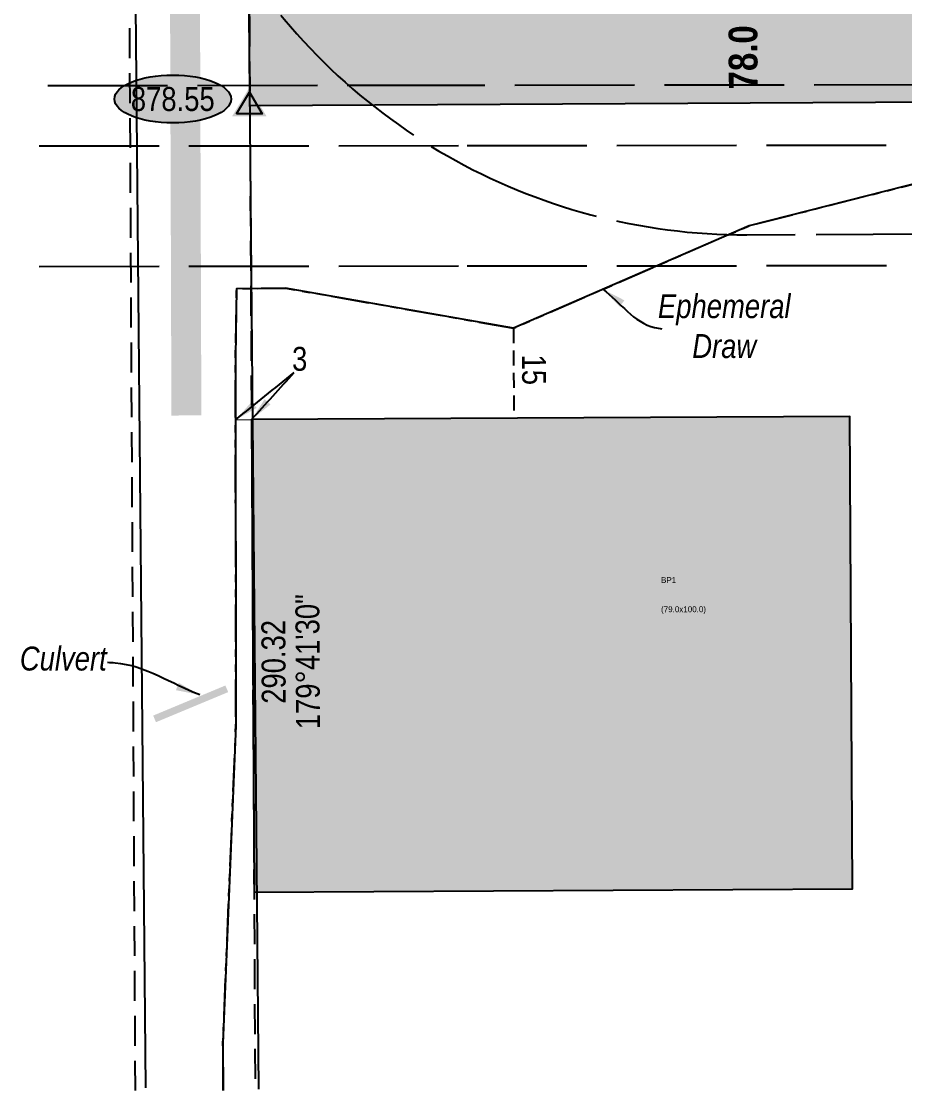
# Model space of a CAD drawing. Extents: x 498999 to 517977, y 6011694 to 6019262.
# Drawn here: x 508736.3 to 509105, y 6013573.2 to 6014019.8 of the extents above; entities that cross this region are included whole.
import ezdxf
from ezdxf.enums import TextEntityAlignment as Align

# ---------------------------------------------------------------- set-up
doc = ezdxf.new("R2018")
doc.units = 0
doc.header["$LTSCALE"] = 5
for name, pattern in [('foc-ACCESSROAD', [3.75, 2.5, -1.25]), ('foc-BUFFER', [16.75, 15, -1.75]), ('foc-TIELINE', [1.875, 1.25, -0.625]), ('foc-TOPO-ephemeral', [6.25, 3.125, -0.625, 0.625, -0.625, 0.625, -0.625]), ('foc-UNSURVEYED', [12.5, 10, -2.5])]:
    doc.linetypes.add(name, pattern=pattern)
for name, color, linetype, lineweight in [('AS-GENERAL', 48, 'Continuous', 18), ('F-AR-T', 190, 'Continuous', 9), ('T-TIE-T', 201, 'Continuous', 18)]:
    doc.layers.add(name, color=color, linetype=linetype, lineweight=lineweight)
for name, color, linetype in [('AS-ROADS', 254, 'Continuous'), ('AUX-BUFFER', 7, 'foc-BUFFER'), ('F-AR', 190, 'foc-ACCESSROAD'), ('L-BD', 7, 'Continuous'), ('L-BD1', 253, 'Continuous'), ('L-MON', 1, 'Continuous'), ('L-USEC', 7, 'foc-UNSURVEYED'), ('P-ELEVATION', 7, 'Continuous'), ('P-PROPOSED', 10, 'Continuous'), ('P-PROPOSED-H', 21, 'Continuous'), ('P-TEMP-BLOCKS', 250, 'Continuous'), ('P-TEMP-BLUE', 146, 'Continuous'), ('T-DRAW', 143, 'foc-TOPO-ephemeral'), ('T-TIE', 201, 'foc-TIELINE'), ('T-WATER-T', 170, 'Continuous'), ('WETLAND', 143, 'Continuous')]:
    doc.layers.add(name, color=color, linetype=linetype)
doc.layers.add('P-TEMP-BLUE-H', color=7, linetype='Continuous', true_color=0x99e6ff)
doc.styles.add('80', font='ARIALN.TTF', dxfattribs={"height": 10})
doc.styles.add('80CG', font='ARIALN.TTF', dxfattribs={"height": 10})
doc.styles.add('80L', font='ARIALN.TTF', dxfattribs={"height": 10})
doc.styles.add('BOLD', font='ARIALNB.TTF')
doc.styles.add('foc-LtypeFont', font='ARIALN.TTF', dxfattribs={"height": 7.35})
doc.styles.get("Standard").update_dxf_attribs({"font": 'ARIALN.TTF'})
doc.linetypes.add('foc-TOPO-flowdirection-NOLINE', pattern='A,0,[">",foc-LtypeFont,S=0.3,R=0,X=0,Y=-0.945],-20,[">",foc-LtypeFont,S=0.3,R=0,X=0,Y=-0.945],0', length=20)
doc.dimstyles.new('Compass 5 000', dxfattribs={"dimscale": 5, "dimtxt": 9, "dimasz": 2, "dimexe": 0.2, "dimexo": 0.0625, "dimgap": 0.5, "dimtad": 0, "dimtih": 1, "dimtoh": 1, "dimzin": 0, "dimdsep": 46, "dimtxsty": '80CG', "dimcen": 0.1, "dimse1": 1, "dimse2": 1, "dimclrd": 256, "dimclrt": 256, "dimaunit": 1, "dimadec": 4, "dimazin": 0, "dimtfac": 0.06, "dimtofl": 0, "dimtmove": 0, "dimatfit": 1, "dimfxl": 0.2, "dimtolj": 1, "dimtzin": 0, "dimlwd": -1, "dimarcsym": 0})

# ---------------------------------------------------------------- blocks, each defined once
blk = doc.blocks.new('TRIA')
blk.add_hatch(color=255).paths.add_polyline_path([(-0.041, 1.521), (-1.475, -0.867), (1.392, -0.867)])
blk = doc.blocks.new('TRIAA')
blk.add_blockref('TRIA', (0, 0))
blk = doc.blocks.new('TRIB')
at = {"color": 1}
blk.add_lwpolyline([(-1.121, -0.667), (-0.041, 1.133), (1.039, -0.667)], close=True, dxfattribs=at)
blk = doc.blocks.new('TRIBB')
blk.add_blockref('TRIB', (0, 0))
blk = doc.blocks.new('TRICC')
for name in ['TRIAA', 'TRIBB']:
    blk.add_blockref(name, (0, 0))
blk = doc.blocks.new('plspike')
blk.add_blockref('TRICC', (0, 0))
blk = doc.blocks.new('*U200')
at = {"true_color": 0x99e6ff}
h = blk.add_hatch(color=141, dxfattribs=at)
edge = h.paths.add_edge_path()
edge.add_line((-26.5, -20), (26.5, -20))
edge.add_arc((26.5, -14), 6, 270, 360)
edge.add_line((32.5, -14), (32.5, 12.5))
edge.add_arc((26.5, 12.5), 6, 0, 90)
edge.add_line((26.5, 18.5), (-26.5, 18.5))
edge.add_arc((-26.5, 12.5), 6, 90, 180)
edge.add_line((-32.5, 12.5), (-32.5, -14))
edge.add_arc((-26.5, -14), 6, 180, 270)
at = {"color": 250, "flags": 128}
blk.add_lwpolyline([(-26.5, -20, 3, 3, 0), (26.5, -20, 3, 3, 0.414214), (32.5, -14, 3, 3, 0), (32.5, 12.5, 3, 0, 0.414214), (26.5, 18.5, 0, 0, 0), (-26.5, 18.5, 0, 0, 0.414214), (-32.5, 12.5, 0, 0, 0), (-32.5, -14, 0, 3, 0.414214)], format="xyseb", close=True, dxfattribs=at)
at = {"flags": 128}
blk.add_lwpolyline([(-20.67, -15.55, 0, 7.5, 0), (0, 0, 0, 0, 0)], format="xyseb", dxfattribs=at)
at = {"color": 250, "lineweight": 30, "flags": 104}
blk.add_attdef('TEMP_AREA_W1', text='', height=12, dxfattribs=at).set_placement((0, 8.26), align=Align.MIDDLE_CENTER)
blk.add_attdef('ENTER_TEXT', text='', height=9, dxfattribs=at).set_placement((0.01, -3.93), align=Align.TOP_CENTER)
blk = doc.blocks.new('we')
at = {"layer": 'P-ELEVATION'}
h = blk.add_hatch(color=111, dxfattribs=at)
h.dxf.hatch_style = 1
edge = h.paths.add_edge_path()
edge.add_ellipse((0, 0), major_axis=(-24.38, 0), ratio=0.410256, start_angle=0, end_angle=360)
at = {"layer": 'P-ELEVATION', "color": 7, "flags": 128}
blk.add_lwpolyline([(0, 0, 12.5, 0, 0), (-12.42, -6.43, 0, 0, 0)], format="xyseb", dxfattribs=at)
at = {"layer": 'P-ELEVATION', "color": 7}
blk.add_ellipse((0, 0), major_axis=(-24.38, 0), ratio=0.410256, dxfattribs=at)
at = {"layer": 'P-ELEVATION', "style": '80'}
blk.add_attdef('ELEVATION', text='', height=10, dxfattribs=at).set_placement((0, 0), align=Align.MIDDLE_CENTER)

msp = doc.modelspace()

# ---------------------------------------------------------------- hatches: boundary and pattern name
at = {"layer": 'P-PROPOSED-H'}
h = msp.add_hatch(color=256, dxfattribs=at)
h.dxf.hatch_style = 1
h.paths.add_polyline_path([(508831.633, 6013984.557), (508829.647, 6014359.314), (508839.301, 6014446.635), (508845.603, 6014459.384), (509403.865, 6014462.343), (509406.381, 6013987.603)])
at = {"layer": 'P-TEMP-BLUE-H'}
h = msp.add_hatch(color=256, dxfattribs=at)
h.dxf.hatch_style = 1
h.paths.add_polyline_path([(508833.427, 6013656.089), (509083.29, 6013657.432), (509082.229, 6013854.823), (508832.366, 6013853.48)])

# ---------------------------------------------------------------- linework, layer by layer
at = {"layer": 'AS-GENERAL', "const_width": 2.998, "flags": 128}
msp.add_lwpolyline([(508791.893, 6013728.443), (508822.046, 6013741.01)], dxfattribs=at)
at = {"layer": 'AS-ROADS', "const_width": 12.5, "flags": 128}
msp.add_lwpolyline([(508805.178, 6013855.183), (508804.363, 6014101.628), (508804.996, 6014323.58), (508806.418, 6014369.785), (508808.653, 6014405.62), (508812.631, 6014442.608), (508816.223, 6014458.723), (508824.258, 6014481.265), (508832.508, 6014499.553), (508843.171, 6014518.398), (508857.956, 6014539.665), (508882.151, 6014568.453), (508913.696, 6014601.738), (508932.346, 6014619.143), (508965.528, 6014649.323), (508989.876, 6014669.115), (509057.155, 6014725.576)], dxfattribs=at)
at = {"layer": 'AUX-BUFFER', "color": 251, "linetype": 'foc-BUFFER', "flags": 128}
msp.add_lwpolyline([(509199.027, 6013931.369, 1), (509196.869, 6014431.097), (509037.044, 6014430.407, 1), (509039.202, 6013930.679)], format="xyb", close=True, dxfattribs=at)
at = {"layer": 'F-AR'}
msp.add_lwpolyline([(508783.898, 6013573.182), (508779.674, 6014359.045, -0.0288787), (508779.976, 6014364.805), (508790.598, 6014460.881), (508834.495, 6014549.693), (508903.004, 6014626.751), (509021.515, 6014725.576)], format="xyb", dxfattribs=at)
msp.add_lwpolyline([(509099.545, 6014725.576), (508937.873, 6014590.759), (508876.313, 6014521.517), (508839.301, 6014446.635), (508829.647, 6014359.314), (508833.873, 6013573.182)], dxfattribs=at)
at = {"layer": 'F-AR-T', "flags": 128}
msp.add_lwpolyline([(508825.709, 6013853.336), (508839.721, 6013853.64)], dxfattribs=at)
at = {"layer": 'L-USEC'}
for p, q in [((508922.351, 6013993.032), (508743.754, 6013992.859)), ((509117.306, 6013993.222), (508922.351, 6013993.032)), ((508743.754, 6013917.463), (508922.425, 6013917.636)), ((508922.425, 6013917.636), (509507.976, 6013918.205))]:
    msp.add_line(p, q, dxfattribs=at)
msp.add_lwpolyline([(508743.754, 6013967.755), (508922.376, 6013967.928), (509507.976, 6013968.498)], dxfattribs=at)
at = {"layer": 'P-PROPOSED', "flags": 128}
msp.add_lwpolyline([(508831.633, 6013984.557), (508829.647, 6014359.314), (508839.301, 6014446.635), (508845.603, 6014459.384), (509403.865, 6014462.343), (509406.381, 6013987.603)], close=True, dxfattribs=at)
at = {"layer": 'P-TEMP-BLUE', "flags": 128}
msp.add_lwpolyline([(508833.427, 6013656.089), (509083.29, 6013657.432), (509082.229, 6013854.823), (508832.366, 6013853.48)], close=True, dxfattribs=at)
at = {"layer": 'T-DRAW', "flags": 128}
msp.add_lwpolyline([(508820.578, 6013573.182), (508820.448, 6013592.893), (508825.846, 6013725.685), (508825.681, 6013879.865), (508826.158, 6013908.148), (508846.581, 6013908.36), (508941.698, 6013891.685), (509040.091, 6013934.42), (509129.976, 6013957.28), (509207.236, 6013989.293)], dxfattribs=at)
at = {"layer": 'T-DRAW', "linetype": 'foc-TOPO-flowdirection-NOLINE', "flags": 128}
msp.add_lwpolyline([(509207.236, 6013989.293), (509129.976, 6013957.28), (509040.091, 6013934.42), (508941.698, 6013891.685), (508846.581, 6013908.36), (508826.158, 6013908.148), (508825.681, 6013879.865), (508825.846, 6013725.685), (508820.448, 6013592.893), (508820.578, 6013573.182)], dxfattribs=at)
at = {"layer": 'T-TIE', "flags": 128}
msp.add_lwpolyline([(508941.698, 6013891.685), (508941.9, 6013854.069)], dxfattribs=at)
at = {"layer": 'WETLAND'}
for points in [[(508781.326, 6014312.323), (508788.048, 6013574.336)], [(508835.425, 6013573.746), (508828.909, 6014301.738)]]:
    msp.add_lwpolyline(points, dxfattribs=at)

# ---------------------------------------------------------------- block references
at = {"layer": 'F-AR-T', "xscale": 0.99946605, "yscale": 0.99946605, "zscale": 0.99946605}
msp.add_blockref('we', (508799.487, 6013987.365), dxfattribs=at).add_auto_attribs({'ELEVATION': '878.55'})
at = {"layer": 'L-MON', "xscale": 4.997330249999997, "yscale": 4.997330249999997, "zscale": 4.997330249999997}
msp.add_blockref('plspike', (508831.663, 6013984.528), dxfattribs=at)
at = {"layer": 'P-TEMP-BLOCKS'}
ref = msp.add_blockref('*U200', (509003.347, 6013779.433), dxfattribs=dict(at, xscale=0.99946605, yscale=0.99946605, zscale=0.99946605))
lines = msp.add_mtext('BP1', dxfattribs={"layer": '0', "color": 250, "insert": (509003.347, 6013787.694), "char_height": 2.5, "attachment_point": 1})
ref.add_attrib('TEMP_AREA_W1', '', (509003.347, 6013787.694), dxfattribs={"flags": 104}).embed_mtext(lines)
lines = msp.add_mtext('(79.0x100.0)', dxfattribs={"layer": '0', "color": 250, "insert": (509003.356, 6013775.505), "char_height": 2.5, "attachment_point": 1})
ref.add_attrib('ENTER_TEXT', '', (509003.356, 6013775.505), dxfattribs={"flags": 104}).embed_mtext(lines)

# ---------------------------------------------------------------- texts
at = {"layer": 'AS-GENERAL', "insert": (508735.65, 6013758.648), "char_height": 9.99466, "attachment_point": 1, "style": '80L'}
msp.add_mtext_dynamic_manual_height_columns('{\\fArial Narrow|b0|i1|c0|p34;Culvert}', width=32.21673, gutter_width=49.973, heights=[0], dxfattribs=at)
at = {"layer": 'L-BD', "color": 3, "insert": (509031.673, 6013991.377), "char_height": 11.9936, "width": 26.19332, "attachment_point": 1, "rotation": 90.30361, "style": 'BOLD', "bg_fill": 1, "box_fill_scale": 1.1, "bg_fill_color": 21, "bg_fill_transparency": 0}
msp.add_mtext('78.0', dxfattribs=at)
at = {"layer": 'L-BD1', "style": '80L'}
for s, p in [('179°41\'30"', (508855.802, 6013752.342)), ('290.32', (508841.56, 6013752.266))]:
    msp.add_text(s, height=9.9947, rotation=90.30778, dxfattribs=at).set_placement(p, align=Align.MIDDLE_CENTER)
at = {"layer": 'T-TIE-T', "style": '80L'}
msp.add_text('3', height=9.995, dxfattribs=at).set_placement((508852.476, 6013878.845), align=Align.MIDDLE_CENTER)
msp.add_text('15', height=9.9947, rotation=270.30797, dxfattribs=at).set_placement((508950.335, 6013874.265), align=Align.MIDDLE_CENTER)
at = {"layer": 'T-WATER-T', "insert": (509005.513, 6013905.845), "char_height": 10, "attachment_point": 1, "style": '80L'}
msp.add_mtext_dynamic_manual_height_columns('\\pxqc;{\\fArial Narrow|b0|i1|c0|p34;Ephemeral Draw}', width=48.4618, gutter_width=50, heights=[0], dxfattribs=at)

# ---------------------------------------------------------------- leaders
at = {"layer": 'AS-GENERAL', "path_type": 1}
msp.add_leader([(508810.739, 6013738.457), (508775.485, 6013751.773), (508772.198, 6013751.963)], dimstyle='Compass 5 000', override={"dimgap": 0.5, "dimtad": 0}, dxfattribs=at)
at = {"layer": 'T-TIE-T', "path_type": 1}
for points in [[(508825.709, 6013853.336), (508850.113, 6013873.097)], [(508832.366, 6013853.48), (508850.113, 6013873.097)]]:
    msp.add_leader(points, dimstyle='Compass 5 000', override={"dimgap": 0.5, "dimtad": 0}, dxfattribs=at)
at = {"layer": 'T-WATER-T', "path_type": 1}
msp.add_leader([(508979.048, 6013907.908), (509000.653, 6013891.91), (509003.705, 6013891.345)], dimstyle='Compass 5 000', override={"dimgap": 0.5, "dimtad": 0}, dxfattribs=at)

doc.saveas('drawing.dxf')
